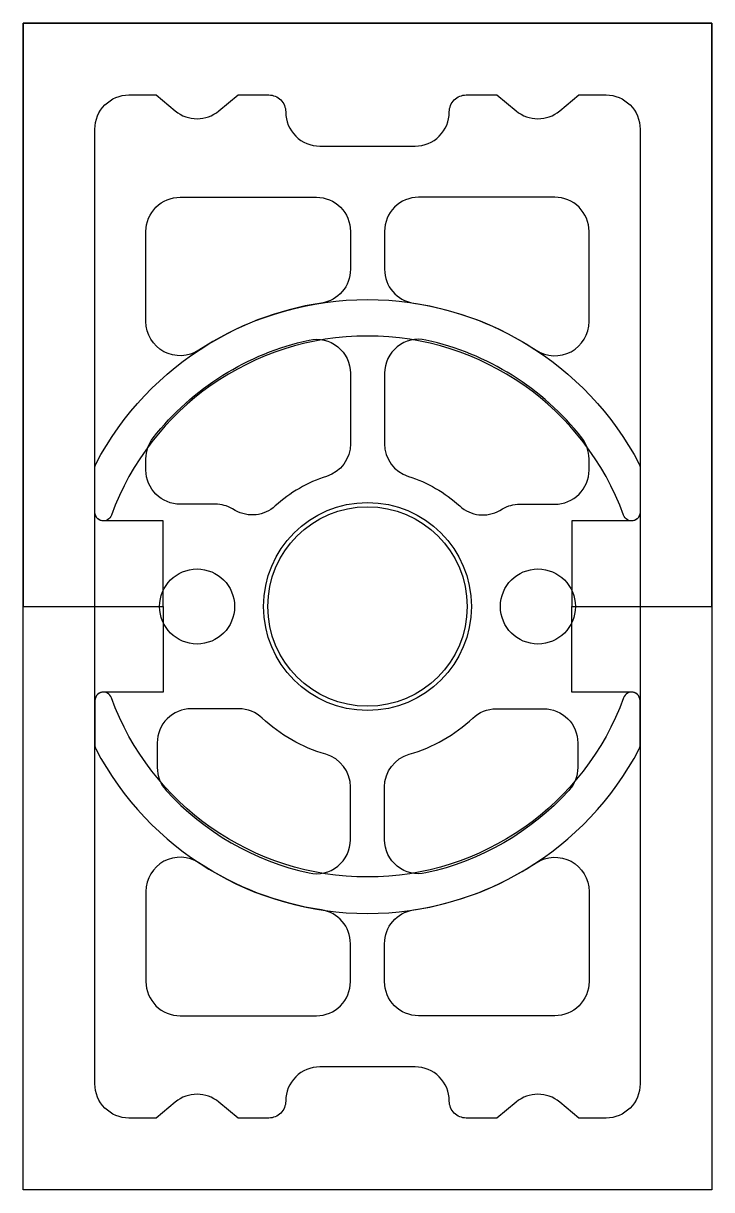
# Model space of a CAD drawing. Header units: inches. Extents: x -2.1 to 18.1, y -2.1 to 32.1.
import ezdxf

# ---------------------------------------------------------------- set-up
doc = ezdxf.new("R2010")
doc.units = ezdxf.units.IN
doc.header["$MEASUREMENT"] = 0
doc.layers.add('モーター固定台', color=200, linetype='Continuous')

msp = doc.modelspace()

# ---------------------------------------------------------------- linework, layer by layer
msp.add_lwpolyline([(-2.1, 15), (-2.1, 32.1), (7.9, 32.1), (18.1, 32.1), (18.1, 15), (18.1, -2.1), (7.9, -2.1), (-2.1, -2.1)], close=True)
for points in [[(0, 15), (2, 15), (2, 17.515), (0.294, 17.515, -0.466455), (0, 17.761), (0, 19.062, -0.121281), (0.029, 19.178, -0.604901), (15.971, 19.178, -0.121281), (16, 19.062), (16, 17.761, -0.466455), (15.706, 17.515), (14, 17.515), (14, 15), (18.1, 15), (18.1, 15), (18.1, 32.1), (7.9, 32.1), (-2.1, 32.1), (-2.1, 15), (2, 15)], [(0, 15), (2, 15), (2, 12.485), (0.294, 12.485, 0.466455), (0, 12.239), (0, 10.938, 0.121281), (0.029, 10.822, 0.604901), (15.971, 10.822, 0.121281), (16, 10.938), (16, 12.239, 0.466455), (15.706, 12.485), (14, 12.485), (14, 15), (18.1, 15), (18.1, 15), (18.1, -2.1), (7.9, -2.1), (-2.1, -2.1), (-2.1, 15), (2, 15)]]:
    msp.add_lwpolyline(points, format="xyb")
for points in [[(15.515, 17.675, 0.699485), (0.485, 17.675, -0.838687), (0, 17.761), (0, 19.062, -0.121281), (0.029, 19.178, -0.604901), (15.971, 19.178, -0.121281), (16, 19.062), (16, 17.761, -0.838687)], [(15.515, 12.325, -0.699485), (0.485, 12.325, 0.838687), (0, 12.239), (0, 10.938, 0.121281), (0.029, 10.822, 0.604901), (15.971, 10.822, 0.121281), (16, 10.938), (16, 12.239, 0.838687)]]:
    msp.add_lwpolyline(points, format="xyb", close=True)
at = {"layer": 'モーター固定台'}
for points in [[(0, 15), (0, 29, -0.414214), (1, 30), (1.8, 30), (2.36, 29.533, 0.36205), (3.64, 29.533), (4.2, 30), (5, 30), (5.1, 30, -0.414214), (5.6, 29.5), (5.6, 29.5, 0.414214), (6.6, 28.5), (8, 28.5), (9.4, 28.5, 0.414214), (10.4, 29.5), (10.4, 29.5, -0.414214), (10.9, 30), (11.8, 30), (12.36, 29.533, 0.36205), (13.64, 29.533), (14.2, 30), (15, 30, -0.414214), (16, 29), (16, 29), (16, 15), (16, 1), (16, 1, -0.414214), (15, 0), (14.2, 0), (13.64, 0.467, 0.36205), (12.36, 0.467), (11.8, 0), (10.9, 0, -0.414214), (10.4, 0.5), (10.4, 0.5, 0.414214), (9.4, 1.5), (8, 1.5), (6.6, 1.5, 0.414214), (5.6, 0.5), (5.6, 0.5, -0.414214), (5.1, 0), (5, 0), (4.2, 0), (3.64, 0.467, 0.36205), (2.36, 0.467), (1.8, 0), (1, 0, -0.414214), (0, 1)], [(7.5, 26), (7.5, 24.887, -0.37077), (6.65, 23.898, 0.10837), (3.05, 22.516, -0.597108), (1.5, 23.352), (1.5, 26, -0.414214), (2.5, 27), (2.829, 27), (6.5, 27, -0.414214)], [(14.5, 26), (14.5, 26, 0.414214), (13.5, 27), (13.171, 27), (9.5, 27, 0.414214), (8.5, 26), (8.5, 24.887, 0.37077), (9.35, 23.898, -0.10837), (12.95, 22.516, 0.597108), (14.5, 23.352)], [(3.528, 12), (2.829, 12, 0.414214), (1.829, 11), (1.829, 10.282, 0.187026), (2.09, 9.608, 0.155044), (6.286, 7.186, 0.478978), (7.5, 8.163), (7.5, 9.191), (7.5, 9.708, 0.335437), (6.773, 10.671, -0.120638), (4.911, 11.727, 0.191401), (4.225, 12)], [(12.472, 12), (13.171, 12, -0.414214), (14.171, 11), (14.171, 10.282, -0.187026), (13.91, 9.608, -0.155044), (9.714, 7.186, -0.478978), (8.5, 8.163), (8.5, 9.191), (8.5, 9.708, -0.335437), (9.227, 10.671, 0.120638), (11.089, 11.727, -0.191401), (11.775, 12)], [(7.5, 4), (7.5, 5.113, 0.37077), (6.65, 6.102, -0.10837), (3.05, 7.484, 0.597108), (1.5, 6.648), (1.5, 4, 0.414214), (2.5, 3), (2.829, 3), (6.5, 3, 0.414214)], [(14.5, 4), (14.5, 4, -0.414214), (13.5, 3), (13.171, 3), (9.5, 3, -0.414214), (8.5, 4), (8.5, 5.113, -0.37077), (9.35, 6.102, 0.10837), (12.95, 7.484, -0.597108), (14.5, 6.648)]]:
    msp.add_lwpolyline(points, format="xyb", close=True, dxfattribs=at)
for points in [[(4.119, 17.818), (4.036, 17.866, 0.131652), (3.536, 18), (2.829, 18), (2.5, 18, -0.414214), (1.5, 19), (1.5, 19.33, -0.168299), (1.714, 19.949, -0.173688), (6.286, 22.814, -0.478978), (7.5, 21.837), (7.5, 19.77, -0.327538), (6.8, 18.816, 0.109892), (5.295, 17.947, -0.327538), (4.119, 17.818), (4.036, 17.866)], [(11.881, 17.818), (11.964, 17.866, -0.131652), (12.464, 18), (13.171, 18), (13.5, 18, 0.414214), (14.5, 19), (14.5, 19.33, 0.168299), (14.286, 19.949, 0.173688), (9.714, 22.814, 0.478978), (8.5, 21.837), (8.5, 19.77, 0.327538), (9.2, 18.816, -0.109892), (10.705, 17.947, 0.327538), (11.881, 17.818), (11.964, 17.866)]]:
    msp.add_lwpolyline(points, format="xyb", dxfattribs=at)
for centre, radius in [((8, 15), 3.05), ((8, 15), 2.925), ((3, 15), 1.1), ((13, 15), 1.1)]:
    msp.add_circle(centre, radius, dxfattribs=at)

doc.saveas('drawing.dxf')
